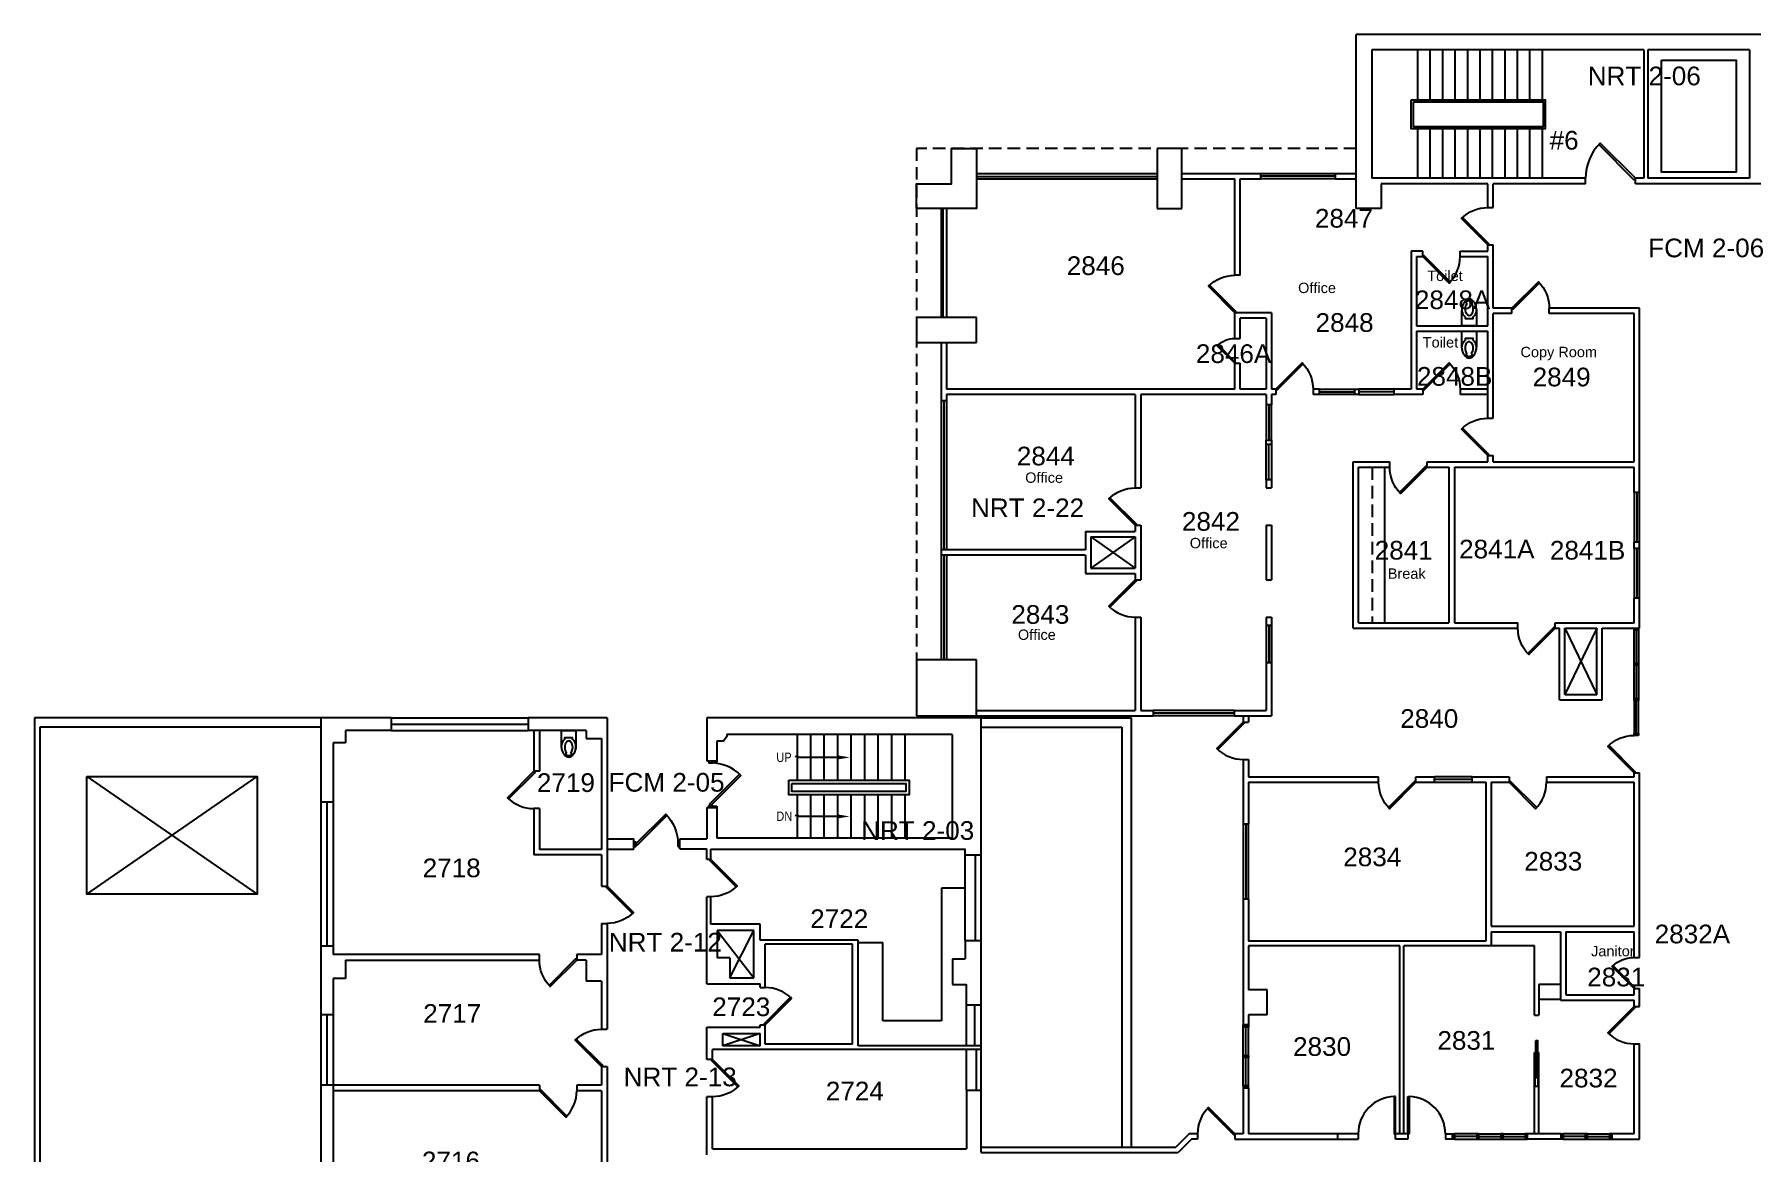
# Model space of a CAD drawing. Extents: x 1010 to 4741, y 167 to 3211.
# Drawn here: x 1415 to 3070, y 2133 to 3211 of the extents above; entities that cross this region are included whole.
import ezdxf
from ezdxf.enums import TextEntityAlignment as Align

# ---------------------------------------------------------------- set-up
doc = ezdxf.new("R2010")
doc.units = 0
doc.header["$LTSCALE"] = 96
doc.header["$MEASUREMENT"] = 0
doc.linetypes.add('DASHED4', pattern=[0.1875, 0.125, -0.0625])
doc.linetypes.add('HIDDEN2', pattern=[0.1875, 0.125, -0.0625])
doc.layers.get('0').update_dxf_attribs({"linetype": 'CONTINUOUS'})
for name, color, linetype in [('A-ANNO-RNUM', 4, 'CONTINUOUS'), ('A-ANNO-TEXT', 4, 'CONTINUOUS'), ('A-ANNO-TEXT-CTC', 181, 'CONTINUOUS'), ('A-DOOR', 2, 'CONTINUOUS'), ('A-DOOR-EXST', 30, 'CONTINUOUS'), ('A-FLOR-CASE', 3, 'CONTINUOUS'), ('A-FLOR-SHFT', 1, 'CONTINUOUS'), ('A-FLOR-STRS', 2, 'CONTINUOUS'), ('A-GLAZ', 2, 'CONTINUOUS'), ('A-ROOF-EXST', 8, 'CONTINUOUS'), ('A-WALL-ABOVE', 3, 'HIDDEN2'), ('A-WALL-FULL', 6, 'CONTINUOUS'), ('A-WALL-SILL', 1, 'CONTINUOUS'), ('P-FIXT', 2, 'CONTINUOUS')]:
    doc.layers.add(name, color=color, linetype=linetype)
doc.styles.add('ARIAL', font='arial.ttf')
doc.styles.get("Standard").update_dxf_attribs({"font": 'arial.ttf'})

# ---------------------------------------------------------------- blocks, each defined once
blk = doc.blocks.new('DOOR-E')
blk.add_lwpolyline([(-0.737, 0.678), (-0.029, -0.029), (0, 0), (-0.707, 0.707)], close=True)
blk.add_arc((0, 0), 1, 135, 180)

msp = doc.modelspace()

# ---------------------------------------------------------------- linework, layer by layer
at = {"layer": 'A-ANNO-TEXT'}
for p, q in [((2190, 2514), (2150, 2514)), ((2190, 2457.1), (2150, 2457.1))]:
    msp.add_line(p, q, dxfattribs=at)
at = {"layer": 'A-ANNO-TEXT', "const_width": 1.66}
for points in [[(2151.4, 2514, 1), (2148.6, 2514, 1)], [(2151.4, 2457.1, 1), (2148.6, 2457.1, 1)]]:
    msp.add_lwpolyline(points, format="xyb", dxfattribs=at)
at = {"layer": 'A-ANNO-TEXT'}
for points in [[(2190, 2512.2), (2190, 2515.8), (2200.8, 2514)], [(2190, 2455.3), (2190, 2458.9), (2200.8, 2457.1)]]:
    msp.add_solid(points, dxfattribs=at)
at = {"layer": 'A-DOOR'}
for p, q in [((2064.9, 2467.7), (2068.9, 2467.7)), ((2064.9, 2465.7), (2064.9, 2467.7)), ((2068.9, 2467.7), (2068.9, 2467)), ((2068.9, 2467), (2072.6, 2467)), ((2063, 2465.7), (2064.9, 2465.7))]:
    msp.add_line(p, q, dxfattribs=at)
at = {"layer": 'A-DOOR', "ltscale": 96}
msp.add_lwpolyline([(2862, 2241.2), (2863.5, 2241.2), (2863.5, 2205.2), (2862, 2205.2)], close=True, dxfattribs=at)
at = {"layer": 'A-DOOR'}
for points in [[(2726.8, 2187.2), (2725.5, 2187.2), (2725.5, 2151.2), (2726.8, 2151.2)], [(2738.8, 2187.2), (2740, 2187.2), (2740, 2151.2), (2738.8, 2151.2)]]:
    msp.add_lwpolyline(points, close=True, dxfattribs=at)
for centre, start, end in [((2726.8, 2151.2), 91.9898, 180), ((2738.8, 2151.2), 0, 88.0102)]:
    msp.add_arc(centre, 36, start, end, dxfattribs=at)
at = {"layer": 'A-DOOR-EXST'}
msp.add_lwpolyline([(2063, 2510.7), (2064.9, 2510.7), (2064.9, 2508.7), (2068.9, 2508.7), (2068.9, 2509.5), (2072.6, 2509.5)], dxfattribs=at)
for points in [[(1992.8, 2428.2), (1994.8, 2428.2), (1994.8, 2432.4), (1992.8, 2432.4)], [(2035.2, 2428.2), (2037.2, 2428.2), (2037.2, 2432.4), (2035.2, 2432.4)]]:
    msp.add_lwpolyline(points, close=True, dxfattribs=at)
at = {"layer": 'A-FLOR-CASE', "linetype": 'DASHED4'}
msp.add_line((2704.2, 2793.7), (2704.2, 2643.7), dxfattribs=at)
at = {"layer": 'A-FLOR-CASE'}
for p, q in [((2716.2, 2793.7), (2716.2, 2643.7)), ((2312.4, 2388), (2289.1, 2388)), ((2289.1, 2388), (2289.1, 2260.2)), ((2208.8, 2335.7), (2232.8, 2335.7)), ((2232.8, 2260.2), (2232.8, 2335.7)), ((2289.1, 2260.2), (2232.8, 2260.2))]:
    msp.add_line(p, q, dxfattribs=at)
at = {"layer": 'A-FLOR-CASE', "ltscale": 96}
msp.add_line((2885.8, 2280.5), (2864.8, 2280.5), dxfattribs=at)
at = {"layer": 'A-FLOR-SHFT'}
for p, q in [((2433.2, 2726.5), (2476, 2696.5)), ((2476, 2726.5), (2433.2, 2696.5))]:
    msp.add_line(p, q, dxfattribs=at)
msp.add_lwpolyline([(2983, 3186), (3055, 3186), (3055, 3078), (2983, 3078)], close=True, dxfattribs=at)
for points in [[(2920.7, 2638.5), (2890, 2574.7)], [(2890, 2638.5), (2920.7, 2574.7)], [(2073.1, 2347.2), (2108.4, 2301.6)], [(2085.1, 2301.6), (2108.4, 2347.2)], [(2114.4, 2248), (2078.4, 2236)], [(2078.4, 2248), (2114.4, 2236)]]:
    msp.add_lwpolyline(points, dxfattribs=at)
at = {"layer": 'A-FLOR-STRS'}
for p, q in [((2748, 3196), (2748, 3148)), ((2760, 3196), (2760, 3148)), ((2772, 3196), (2772, 3148)), ((2784, 3196), (2784, 3148)), ((2796, 3196), (2796, 3148)), ((2808, 3196), (2808, 3148)), ((2820, 3196), (2820, 3148)), ((2832, 3196), (2832, 3148)), ((2844, 3196), (2844, 3148)), ((2856, 3196), (2856, 3148)), ((2868, 3196), (2868, 3148)), ((2748, 3120.2), (2748, 3072.2)), ((2760, 3120.2), (2760, 3072.2)), ((2772, 3120.2), (2772, 3072.2)), ((2784, 3120.2), (2784, 3072.2)), ((2796, 3120.2), (2796, 3072.2)), ((2808, 3120.2), (2808, 3072.2)), ((2820, 3120.2), (2820, 3072.2)), ((2832, 3120.2), (2832, 3072.2)), ((2844, 3120.2), (2844, 3072.2)), ((2856, 3120.2), (2856, 3072.2)), ((2868, 3120.2), (2868, 3072.2)), ((2150, 2536), (2150, 2492)), ((2163, 2536), (2163, 2492)), ((2176, 2536), (2176, 2492)), ((2189, 2536), (2189, 2492)), ((2202, 2536), (2202, 2492)), ((2215, 2536), (2215, 2492)), ((2228, 2536), (2228, 2492)), ((2241, 2536), (2241, 2492)), ((2254, 2536), (2254, 2492)), ((2150, 2478), (2150, 2436.2)), ((2163, 2478), (2163, 2436.2)), ((2176, 2478), (2176, 2436.2)), ((2189, 2478), (2189, 2436.2)), ((2202, 2478), (2202, 2436.2)), ((2215, 2478), (2215, 2436.2)), ((2228, 2478), (2228, 2436.2)), ((2241, 2478), (2241, 2436.2)), ((2254, 2478), (2254, 2436.2))]:
    msp.add_line(p, q, dxfattribs=at)
for points in [[(2742, 3148), (2871, 3148), (2871, 3120), (2742, 3120)], [(2744, 3146), (2869, 3146), (2869, 3122), (2744, 3122)], [(2142, 2492), (2258, 2492), (2258, 2478), (2142, 2478)], [(2145, 2489), (2255, 2489), (2255, 2481), (2145, 2481)]]:
    msp.add_lwpolyline(points, close=True, dxfattribs=at)
at = {"layer": 'A-GLAZ'}
for p, q in [((2323, 3074), (2497, 3074)), ((2669.1, 3074.4), (2597.1, 3074.4)), ((2291, 2938), (2291, 3043)), ((2653.5, 2866.4), (2687.5, 2866.4)), ((2725.5, 2866.4), (2691.5, 2866.4)), ((2291.6, 2857.8), (2291.6, 2714.1)), ((2604.7, 2853.8), (2604.7, 2819.8)), ((2604.7, 2781.7), (2604.7, 2815.7)), ((2959.4, 2769.7), (2959.4, 2721.7)), ((2959.4, 2715.7), (2959.4, 2667.7)), ((2291.6, 2708.9), (2291.6, 2608)), ((2604.7, 2641.3), (2604.7, 2605.3)), ((2958.8, 2636.5), (2958.8, 2604.8)), ((2958.8, 2602.8), (2958.8, 2570.9)), ((2958.8, 2537.2), (2958.8, 2568.9)), ((2571.2, 2556.6), (2493.2, 2556.6)), ((1759, 2546), (1891, 2546)), ((2800.5, 2492.6), (2764.5, 2492.6)), ((1697, 2470.8), (1697, 2332)), ((2582.6, 2449.5), (2582.6, 2377.5)), ((2321.9, 2337.5), (2321.9, 2420.1)), ((2321.5, 2236.2), (2321.5, 2275.6)), ((1697, 2266), (1697, 2198)), ((2582.6, 2226.8), (2582.6, 2254.1)), ((2323.1, 2193.2), (2323.1, 2232.6)), ((2582.6, 2197.4), (2582.6, 2224.8)), ((2805.1, 2148.6), (2783.7, 2148.6)), ((2807.1, 2148.6), (2828.4, 2148.6)), ((2830.4, 2148.6), (2851.8, 2148.6)), ((2909.7, 2148.6), (2888.4, 2148.6)), ((2911.7, 2148.6), (2933.1, 2148.6))]:
    msp.add_line(p, q, dxfattribs=at)
for points in [[(2691.5, 2869), (2691.5, 2863.8), (2687.5, 2863.8), (2687.5, 2869)], [(2602.1, 2819.8), (2607.3, 2819.8), (2607.3, 2815.7), (2602.1, 2815.7)], [(2960.8, 2636.5), (2956.7, 2636.5), (2956.7, 2638.5), (2960.8, 2638.5)], [(2960.8, 2602.8), (2956.7, 2602.8), (2956.7, 2604.8), (2960.8, 2604.8)], [(2960.8, 2568.9), (2956.7, 2568.9), (2956.7, 2570.9), (2960.8, 2570.9)], [(2960.8, 2535.2), (2956.7, 2535.2), (2956.7, 2537.2), (2960.8, 2537.2)], [(2580, 2256.1), (2585.2, 2256.1), (2585.2, 2254.1), (2580, 2254.1)], [(2580, 2226.8), (2585.2, 2226.8), (2585.2, 2224.8), (2580, 2224.8)], [(2580, 2195.4), (2585.2, 2195.4), (2585.2, 2197.4), (2580, 2197.4)], [(2783.7, 2151.2), (2783.7, 2146), (2781.7, 2146), (2781.7, 2151.2)], [(2805.1, 2151.2), (2805.1, 2146), (2807.1, 2146), (2807.1, 2151.2)], [(2828.4, 2151.2), (2828.4, 2146), (2830.4, 2146), (2830.4, 2151.2)], [(2851.8, 2151.2), (2851.8, 2146), (2853.8, 2146), (2853.8, 2151.2)], [(2888.4, 2151.2), (2888.4, 2146), (2886.4, 2146), (2886.4, 2151.2)], [(2909.7, 2151.2), (2909.7, 2146), (2911.7, 2146), (2911.7, 2151.2)], [(2933.1, 2151.2), (2933.1, 2146), (2935.1, 2146), (2935.1, 2151.2)]]:
    msp.add_lwpolyline(points, close=True, dxfattribs=at)
at = {"layer": 'A-ROOF-EXST'}
for p, q in [((1691, 2552), (1415, 2552)), ((1415, 2552), (1415, 1446)), ((2327.5, 2552), (2472, 2552)), ((2472, 2552), (2472, 2138.2)), ((1691, 2543), (1420.2, 2543)), ((1420.2, 2543), (1420.2, 1446)), ((2327.5, 2543), (2463, 2543)), ((2463, 2543), (2463, 2138.2)), ((1465.7, 2382.1), (1629.7, 2495.6)), ((1465.7, 2495.6), (1629.7, 2382.1))]:
    msp.add_line(p, q, dxfattribs=at)
msp.add_lwpolyline([(1465.7, 2495.6), (1629.7, 2495.6), (1629.7, 2382.1), (1465.7, 2382.1)], close=True, dxfattribs=at)
at = {"layer": 'A-WALL-ABOVE'}
for p, q in [((2689, 3101), (2265, 3101)), ((2265, 3101), (2265, 2608))]:
    msp.add_line(p, q, dxfattribs=at)
at = {"layer": 'A-WALL-FULL'}
for p, q in [((3187, 3211), (2689, 3211)), ((2689, 3043), (2689, 3211)), ((2704, 3196), (2704, 3072.2)), ((2966, 3196), (2704, 3196)), ((2966, 3196), (2966, 3072.2)), ((3068, 3196), (2970, 3196)), ((2970, 3196), (2970, 3072.2)), ((3068, 3196), (3068, 3072.2)), ((2497, 3101), (2497, 3043)), ((2521, 3101), (2497, 3101)), ((2521, 3043), (2521, 3101)), ((2521, 3077), (2597.1, 3077)), ((2521, 3071.8), (2572, 3071.8)), ((2572, 2978.8), (2572, 3071.8)), ((2577.2, 3071.8), (2597.1, 3071.8)), ((2577.2, 2978.8), (2577.2, 3071.8)), ((2597.1, 3071.8), (2597.1, 3077)), ((2669.1, 3077), (2689, 3077)), ((2669.1, 3071.8), (2669.1, 3077)), ((2669.1, 3071.8), (2689, 3071.8)), ((2910, 3072.2), (2704, 3072.2)), ((2815.7, 3067), (2713, 3067)), ((2713, 3067), (2713, 3043)), ((2815.7, 3044), (2815.7, 3067)), ((2910, 3067), (2821, 3067)), ((2821, 3044), (2821, 3067)), ((2910, 3067), (2910, 3072.2)), ((2966, 3072.2), (2958, 3072.2)), ((2958, 3067), (2958, 3072.2)), ((3084, 3067), (2958, 3067)), ((3068, 3072.2), (2970, 3072.2)), ((2497, 3043), (2521, 3043)), ((2713, 3043), (2689, 3043)), ((2815.7, 3044), (2821, 3044)), ((2741.8, 3002), (2741.8, 2869)), ((2753, 3002), (2741.8, 3002)), ((2747, 2996.7), (2747, 2930)), ((2747, 2996.7), (2753, 2996.7)), ((2753, 2996.7), (2753, 3002)), ((2789, 3002), (2815.7, 3002)), ((2789, 2996.7), (2789, 3002)), ((2789, 2996.7), (2815.7, 2996.7)), ((2815.7, 3002), (2815.7, 3008)), ((2815.7, 3008), (2821, 3008)), ((2815.7, 2930), (2815.7, 2996.7)), ((2821, 2947), (2821, 3008)), ((2577.2, 2978.8), (2572, 2978.8)), ((2839, 2947), (2821, 2947)), ((2839, 2941.8), (2839, 2947)), ((2962, 2947), (2875, 2947)), ((2875, 2941.8), (2875, 2947)), ((2962, 2769.7), (2962, 2947)), ((2323, 2938), (2265, 2938)), ((2265, 2938), (2265, 2914)), ((2323, 2914), (2323, 2938)), ((2607.3, 2942.7), (2572, 2942.7)), ((2572, 2917.9), (2572, 2942.7)), ((2602.1, 2937.5), (2577.2, 2937.5)), ((2577.2, 2917.9), (2577.2, 2937.5)), ((2602.1, 2937.5), (2602.1, 2869)), ((2607.3, 2942.7), (2607.3, 2869)), ((2747, 2930), (2815.7, 2930)), ((2839, 2941.8), (2821, 2941.8)), ((2821, 2841), (2821, 2941.8)), ((2956.7, 2941.8), (2875, 2941.8)), ((2956.7, 2799), (2956.7, 2941.8)), ((2265, 2914), (2323, 2914)), ((2289, 2914), (2289, 2857.8)), ((2294.2, 2914), (2294.2, 2869)), ((2572, 2917.9), (2577.2, 2917.9)), ((2747, 2924.8), (2747, 2869)), ((2747, 2924.8), (2815.7, 2924.8)), ((2815.7, 2841), (2815.7, 2924.8)), ((2572, 2869), (2572, 2893.9)), ((2572, 2893.9), (2577.2, 2893.9)), ((2577.2, 2869), (2577.2, 2893.9)), ((2572, 2869), (2294.2, 2869)), ((2476, 2863.8), (2294.2, 2863.8)), ((2294.2, 2863.8), (2294.2, 2857.8)), ((2476, 2863.8), (2476, 2773.8)), ((2481.2, 2863.8), (2481.2, 2773.8)), ((2602.1, 2863.8), (2481.2, 2863.8)), ((2602.1, 2869), (2577.2, 2869)), ((2602.1, 2863.8), (2602.1, 2853.8)), ((2611.3, 2869), (2607.3, 2869)), ((2607.3, 2863.8), (2607.3, 2853.8)), ((2611.3, 2863.8), (2607.3, 2863.8)), ((2611.3, 2869), (2611.3, 2863.8)), ((2653.5, 2869), (2647.3, 2869)), ((2647.3, 2869), (2647.3, 2863.8)), ((2653.5, 2863.8), (2647.3, 2863.8)), ((2653.5, 2863.8), (2653.5, 2869)), ((2741.8, 2869), (2725.5, 2869)), ((2725.5, 2863.8), (2725.5, 2869)), ((2753, 2863.8), (2725.5, 2863.8)), ((2753, 2869), (2747, 2869)), ((2753, 2869), (2753, 2863.8)), ((2815.7, 2869), (2789, 2869)), ((2789, 2869), (2789, 2863.8)), ((2815.7, 2863.8), (2789, 2863.8)), ((2294.2, 2857.8), (2289, 2857.8)), ((2607.3, 2853.8), (2602.1, 2853.8)), ((2686, 2638.5), (2686, 2799)), ((2686, 2799), (2721.2, 2799)), ((2721.2, 2793.7), (2721.2, 2799)), ((2757.2, 2793.7), (2757.2, 2799)), ((2757.2, 2799), (2815.7, 2799)), ((2815.7, 2799), (2815.7, 2805)), ((2821, 2799), (2821, 2805)), ((2821, 2799), (2956.7, 2799)), ((2602.1, 2781.7), (2602.1, 2773.8)), ((2607.3, 2781.7), (2602.1, 2781.7)), ((2607.3, 2781.7), (2607.3, 2773.8)), ((2691.2, 2643.7), (2691.2, 2793.7)), ((2691.2, 2793.7), (2721.2, 2793.7)), ((2757.2, 2793.7), (2778.2, 2793.7)), ((2778.2, 2793.7), (2778.2, 2643.7)), ((2783.5, 2793.7), (2783.5, 2643.7)), ((2783.5, 2793.7), (2956.7, 2793.7)), ((2956.7, 2769.7), (2956.7, 2793.7)), ((2956.7, 2793.7), (2956.7, 2793.7)), ((2476, 2773.8), (2481.2, 2773.8)), ((2602.1, 2773.8), (2607.3, 2773.8)), ((2956.7, 2769.7), (2962, 2769.7)), ((2428, 2731.8), (2428, 2714.1)), ((2428, 2731.8), (2476, 2731.8)), ((2476, 2737.8), (2476, 2731.8)), ((2476, 2737.8), (2481.2, 2737.8)), ((2481.2, 2737.8), (2481.2, 2685.2)), ((2602.1, 2737.8), (2602.1, 2685.2)), ((2602.1, 2737.8), (2607.3, 2737.8)), ((2607.3, 2737.8), (2607.3, 2685.2)), ((2433.2, 2726.5), (2433.2, 2696.5)), ((2433.2, 2726.5), (2476, 2726.5)), ((2476, 2726.5), (2476, 2696.5)), ((2956.7, 2715.7), (2956.7, 2721.7)), ((2956.7, 2721.7), (2962, 2721.7)), ((2956.7, 2715.7), (2962, 2715.7)), ((2962, 2715.7), (2962, 2721.7)), ((2428, 2714.1), (2289, 2714.1)), ((2289, 2714.1), (2289, 2708.9)), ((2428, 2708.9), (2289, 2708.9)), ((2428, 2708.9), (2428, 2691.2)), ((2428, 2691.2), (2476, 2691.2)), ((2433.2, 2696.5), (2476, 2696.5)), ((2476, 2691.2), (2476, 2685.2)), ((2476, 2685.2), (2481.2, 2685.2)), ((2602.1, 2685.2), (2607.3, 2685.2)), ((2956.7, 2643.7), (2956.7, 2667.7)), ((2956.7, 2667.7), (2962, 2667.7)), ((2962, 2638.5), (2962, 2667.7)), ((2476, 2649.2), (2481.2, 2649.2)), ((2476, 2649.2), (2476, 2559.2)), ((2481.2, 2649.2), (2481.2, 2559.2)), ((2602.1, 2649.2), (2607.3, 2649.2)), ((2602.1, 2649.2), (2602.1, 2559.2)), ((2607.3, 2649.2), (2607.3, 2554)), ((2607.3, 2641.3), (2602.1, 2641.3)), ((2686, 2638.5), (2844.8, 2638.5)), ((2691.2, 2643.7), (2778.2, 2643.7)), ((2783.5, 2643.7), (2844.8, 2643.7)), ((2844.8, 2638.5), (2844.8, 2643.7)), ((2880.7, 2638.5), (2880.7, 2643.7)), ((2880.7, 2643.7), (2956.7, 2643.7)), ((2880.7, 2638.5), (2884.8, 2638.5)), ((2884.8, 2569.5), (2884.8, 2638.5)), ((2890, 2574.7), (2890, 2638.5)), ((2890, 2638.5), (2920.7, 2638.5)), ((2920.7, 2574.7), (2920.7, 2638.5)), ((2926, 2569.5), (2926, 2638.5)), ((2926, 2638.5), (2962, 2638.5)), ((2265, 2608), (2265, 2554)), ((2323, 2608), (2265, 2608)), ((2323, 2554), (2323, 2608)), ((2607.3, 2605.3), (2602.1, 2605.3)), ((2884.8, 2569.5), (2926, 2569.5)), ((2890, 2574.7), (2920.7, 2574.7)), ((1759, 2552), (1691, 2552)), ((1691, 2552), (1691, 2470.8)), ((1759, 2552), (1759, 2540)), ((1891, 2552), (1891, 2540)), ((1967, 2552), (1891, 2552)), ((1967, 2552), (1967, 2390)), ((2327.5, 2552), (2063, 2552)), ((2063, 2552), (2063, 2510.7)), ((2265, 2554), (2493.2, 2554)), ((2323, 2559.2), (2476, 2559.2)), ((2327.5, 2420.1), (2327.5, 2552)), ((2481.2, 2559.2), (2493.2, 2559.2)), ((2493.2, 2559.2), (2493.2, 2554)), ((2571.2, 2559.2), (2571.2, 2554)), ((2571.2, 2559.2), (2602.1, 2559.2)), ((2571.2, 2554), (2607.3, 2554)), ((2580, 2554), (2580, 2548)), ((2585.2, 2554), (2585.2, 2548)), ((1759, 2540), (1715, 2540)), ((1715, 2540), (1715, 2528)), ((1946.8, 2540), (1891, 2540)), ((1896.5, 2540), (1896.5, 2500.6)), ((1901.7, 2540), (1901.7, 2500.6)), ((1946.8, 2540), (1946.8, 2532.2)), ((1946.8, 2532.2), (1961.7, 2532.2)), ((1961.7, 2532.2), (1961.7, 2425.2)), ((2082.5, 2534.1), (2079.1, 2529.7)), ((2299.6, 2536), (2082.5, 2536)), ((2082.5, 2536), (2082.5, 2534.1)), ((2299.6, 2536), (2299.6, 2436.2)), ((2580, 2548), (2585.2, 2548)), ((1703, 2528), (1703, 2470.8)), ((1715, 2528), (1703, 2528)), ((2079.1, 2529.7), (2072.6, 2529.7)), ((2072.6, 2529.7), (2072.6, 2509.5)), ((1901.7, 2500.6), (1896.5, 2500.6)), ((2063, 2510.7), (2072.6, 2510.7)), ((2580, 2512), (2580, 2449.5)), ((2580, 2512), (2585.2, 2512)), ((2585.2, 2512), (2585.2, 2495.2)), ((2956.7, 2495.2), (2956.7, 2499.2)), ((2956.7, 2499.2), (2962, 2499.2)), ((2962, 2321.2), (2962, 2499.2)), ((2585.2, 2495.2), (2710.5, 2495.2)), ((2585.2, 2490), (2585.2, 2449.5)), ((2585.2, 2490), (2710.5, 2490)), ((2710.5, 2490), (2710.5, 2495.2)), ((2746.5, 2495.2), (2764.5, 2495.2)), ((2746.5, 2490), (2746.5, 2495.2)), ((2746.5, 2490), (2764.5, 2490)), ((2764.5, 2490), (2764.5, 2495.2)), ((2800.5, 2495.2), (2836.3, 2495.2)), ((2800.5, 2490), (2800.5, 2495.2)), ((2800.5, 2490), (2813.8, 2490)), ((2813.8, 2490), (2813.8, 2337)), ((2819, 2490), (2819, 2351.2)), ((2819, 2490), (2836.3, 2490)), ((2836.3, 2495.2), (2836.3, 2490)), ((2872.3, 2495.2), (2956.7, 2495.2)), ((2872.3, 2495.2), (2872.3, 2490)), ((2872.3, 2490), (2956.7, 2490)), ((2956.7, 2351.2), (2956.7, 2490)), ((1703, 2470.8), (1691, 2470.8)), ((2072.6, 2467), (2072.6, 2436.2)), ((1901.7, 2464.6), (1896.5, 2464.6)), ((1896.5, 2464.6), (1896.5, 2420)), ((1901.7, 2464.6), (1901.7, 2425.2)), ((2063, 2465.7), (2063, 2435.5)), ((2063, 2465.7), (2072.6, 2465.7)), ((2585.2, 2449.5), (2580, 2449.5)), ((1966.9, 2435.5), (1992.8, 2435.5)), ((1992.8, 2425.7), (1992.8, 2435.5)), ((2037.2, 2435.5), (2063, 2435.5)), ((2037.2, 2426), (2037.2, 2435.5)), ((2299.6, 2436.2), (2072.6, 2436.2)), ((1961.7, 2420), (1896.5, 2420)), ((1961.7, 2425.2), (1901.7, 2425.2)), ((1961.7, 2420), (1961.7, 2390)), ((1966.9, 2425.7), (1992.8, 2425.7)), ((2037.2, 2426), (2063, 2426)), ((2063, 2415.7), (2063, 2426)), ((2066.9, 2415.7), (2066.9, 2425.7)), ((2066.9, 2425.7), (2312.4, 2425.7)), ((2312.1, 2420.1), (2312.1, 2425.7)), ((2312.1, 2420.1), (2327.5, 2420.1)), ((2066.9, 2415.7), (2063, 2415.7)), ((1961.7, 2390), (1967, 2390)), ((2066.9, 2379.7), (2063, 2379.7)), ((2063, 2295.6), (2063, 2379.7)), ((2066.9, 2353.2), (2066.9, 2379.7)), ((2580, 2377.5), (2580, 2256.1)), ((2585.2, 2377.5), (2580, 2377.5)), ((2585.2, 2377.5), (2585.2, 2337)), ((1961.7, 2354), (1961.7, 2324)), ((1961.7, 2354), (1967, 2354)), ((1967, 2354), (1967, 2252)), ((2114.4, 2353.2), (2066.9, 2353.2)), ((2114.4, 2337.7), (2114.4, 2353.2)), ((2819, 2351.2), (2956.7, 2351.2)), ((2108.4, 2347.2), (2073.1, 2347.2)), ((2073.1, 2347.2), (2073.1, 2320.8)), ((2108.4, 2301.6), (2108.4, 2347.2)), ((2208.8, 2337.7), (2114.4, 2337.7)), ((2203.5, 2334.1), (2119.4, 2334.1)), ((2119.4, 2292.2), (2119.4, 2334.1)), ((2203.5, 2237.7), (2203.5, 2334.1)), ((2208.8, 2236.1), (2208.8, 2337.7)), ((2312.1, 2337.5), (2327.5, 2337.5)), ((2312.1, 2337.5), (2312.1, 2320)), ((2327.5, 2275.6), (2327.5, 2337.5)), ((2813.8, 2337), (2585.2, 2337)), ((2819, 2346), (2885.8, 2346)), ((2819, 2346), (2819, 2332.5)), ((2885.8, 2346), (2885.8, 2280)), ((2891, 2346), (2891, 2285.2)), ((2891, 2346), (2956.7, 2346)), ((2956.7, 2321.2), (2956.7, 2346)), ((1703, 2332), (1691, 2332)), ((1691, 2332), (1691, 2266)), ((1703, 2332), (1703, 2324)), ((1901.7, 2324), (1703, 2324)), ((1715, 2318.7), (1715, 2300.8)), ((1715, 2318.7), (1901.7, 2318.7)), ((1901.7, 2318.7), (1901.7, 2324)), ((1961.7, 2324), (1937.7, 2324)), ((1937.7, 2324), (1937.7, 2318.7)), ((1946.8, 2318.7), (1937.7, 2318.7)), ((1946.8, 2318.7), (1946.8, 2298.2)), ((2085.1, 2320.8), (2073.1, 2320.8)), ((2085.1, 2320.8), (2085.1, 2301.6)), ((2299.9, 2320), (2312.1, 2320)), ((2299.9, 2320), (2299.9, 2295)), ((2585.2, 2332.5), (2585.2, 2289.8)), ((2730.8, 2332.5), (2585.2, 2332.5)), ((2730.8, 2151.2), (2730.8, 2332.5)), ((2860.7, 2332.5), (2734.8, 2332.5)), ((2734.8, 2151.2), (2734.8, 2332.5)), ((2860.7, 2265.4), (2860.7, 2332.5)), ((2956.7, 2321.2), (2962, 2321.2)), ((1703, 2300.8), (1703, 2266)), ((1715, 2300.8), (1703, 2300.8)), ((2085.1, 2301.6), (2108.4, 2301.6)), ((1961.7, 2298.2), (1946.8, 2298.2)), ((1961.7, 2298.2), (1961.7, 2252)), ((2063, 2295.6), (2114.4, 2295.6)), ((2114.4, 2292.2), (2114.4, 2295.6)), ((2114.4, 2292.2), (2119.4, 2292.2)), ((2603.2, 2289.8), (2585.2, 2289.8)), ((2603.2, 2265.8), (2603.2, 2289.8)), ((2891, 2285.2), (2956.7, 2285.2)), ((2956.7, 2285.2), (2956.7, 2291.2)), ((2956.7, 2291.2), (2962, 2291.2)), ((2962, 2274), (2962, 2291.2)), ((2313.1, 2275.6), (2327.5, 2275.6)), ((2885.8, 2280), (2956.7, 2280)), ((2956.7, 2274), (2956.7, 2280)), ((2956.7, 2274), (2962, 2274)), ((1703, 2266), (1691, 2266)), ((1961.7, 2252), (1967, 2252)), ((2063, 2253.9), (2114.4, 2253.9)), ((2063, 2222.9), (2063, 2253.9)), ((2114.4, 2253.9), (2114.4, 2256.2)), ((2114.4, 2256.2), (2119.4, 2256.2)), ((2119.3, 2237.7), (2119.3, 2256.2)), ((2585.2, 2256.1), (2580, 2256.1)), ((2603.2, 2265.8), (2585.2, 2265.8)), ((2585.2, 2265.8), (2585.2, 2256.1)), ((2078.4, 2236), (2078.4, 2248)), ((2078.4, 2248), (2114.4, 2248)), ((2114.4, 2236), (2078.4, 2236)), ((2114.4, 2236), (2114.4, 2248)), ((2203.5, 2237.7), (2119.3, 2237.7)), ((2327.5, 2236.1), (2208.8, 2236.1)), ((2956.7, 2151.2), (2956.7, 2238)), ((2956.7, 2238), (2962, 2238)), ((2962, 2146), (2962, 2238)), ((2068.5, 2222.9), (2063, 2222.9)), ((2327.5, 2232.6), (2068.5, 2232.6)), ((2068.5, 2222.9), (2068.5, 2232.6)), ((1961.7, 2216), (1961.7, 2198)), ((1961.7, 2216), (1967, 2216)), ((1967, 2216), (1967, 2120.8)), ((1901.7, 2198), (1691, 2198)), ((1691, 2198), (1691, 2124)), ((1703, 2198), (1703, 2124)), ((1901.7, 2192.7), (1703, 2192.7)), ((1901.7, 2198), (1901.7, 2192.7)), ((1961.7, 2198), (1937.7, 2198)), ((1937.7, 2198), (1937.7, 2192.7)), ((1961.7, 2192.7), (1937.7, 2192.7)), ((1961.7, 2192.7), (1961.7, 2120.8)), ((2063, 2131), (2063, 2186.9)), ((2068.5, 2186.9), (2063, 2186.9)), ((2068.5, 2136.7), (2068.5, 2186.9)), ((2313.4, 2193.2), (2327.5, 2193.2)), ((2313.4, 2193.2), (2313.4, 2136.7)), ((2327.5, 2133), (2327.5, 2193.2)), ((2580, 2195.4), (2580, 2151.2)), ((2585.2, 2195.4), (2580, 2195.4)), ((2585.2, 2195.4), (2585.2, 2151.2)), ((2068.5, 2136.7), (2313.4, 2136.7)), ((2327.5, 2138.2), (2515, 2138.2)), ((2528, 2151.2), (2515, 2138.2)), ((2530.2, 2146), (2517.2, 2133)), ((2536, 2151.2), (2528, 2151.2)), ((2536, 2146), (2530.2, 2146)), ((2536, 2151.2), (2536, 2146)), ((2580, 2151.2), (2572, 2151.2)), ((2572, 2151.2), (2572, 2146)), ((2738.8, 2151.2), (2726.8, 2151.2)), ((2726.8, 2146), (2726.8, 2151.2)), ((2738.8, 2146), (2726.8, 2146)), ((2738.8, 2151.2), (2738.8, 2146)), ((2886.4, 2151.2), (2853.8, 2151.2)), ((2853.8, 2151.2), (2853.8, 2146)), ((2886.4, 2146), (2853.8, 2146)), ((2935.1, 2151.2), (2935.1, 2146)), ((2327.5, 2133), (2517.2, 2133))]:
    msp.add_line(p, q, dxfattribs=at)
at = {"layer": 'A-WALL-FULL', "ltscale": 96}
for p, q in [((2885.8, 2295), (2864.8, 2295)), ((2864.8, 2295), (2864.8, 2265.4)), ((2860.7, 2265.4), (2864.8, 2265.4)), ((2860.7, 2151.2), (2860.7, 2229.4)), ((2860.7, 2229.4), (2861.5, 2229.4)), ((2864, 2229.4), (2864.8, 2229.4)), ((2864.8, 2151.2), (2864.8, 2229.4)), ((2572, 2146), (2690.8, 2146)), ((2690.8, 2151.2), (2585.2, 2151.2)), ((2671.1, 2146), (2671.1, 2151.2)), ((2690.8, 2151.2), (2690.8, 2146)), ((2774.8, 2151.2), (2774.8, 2146)), ((2774.8, 2151.2), (2781.7, 2151.2)), ((2781.7, 2146), (2774.8, 2146)), ((2781.7, 2151.2), (2781.7, 2146)), ((2886.4, 2151.2), (2886.4, 2146)), ((2956.7, 2151.2), (2935.1, 2151.2)), ((2935.1, 2151.2), (2935.1, 2146)), ((2935.1, 2146), (2962, 2146))]:
    msp.add_line(p, q, dxfattribs=at)
at = {"layer": 'A-WALL-FULL'}
for points in [[(2323, 3101), (2323, 3043), (2265, 3043), (2265, 3067), (2299, 3067), (2299, 3101), (2323, 3101)], [(2815.7, 2841), (2821, 2841)], [(2815.7, 2805), (2821, 2805)], [(2299.9, 2295), (2313.1, 2295), (2313.1, 2275.6)]]:
    msp.add_lwpolyline(points, dxfattribs=at)
at = {"layer": 'A-WALL-FULL', "ltscale": 96}
msp.add_lwpolyline([(2864, 2229.4), (2864, 2196.9), (2861.5, 2196.9), (2861.5, 2229.4)], dxfattribs=at)
at = {"layer": 'A-WALL-SILL'}
for p, q in [((2323, 3077), (2497, 3077)), ((2323, 3071.8), (2497, 3071.8)), ((2597.1, 3077), (2669.1, 3077)), ((2669.1, 3071.8), (2597.1, 3071.8)), ((2289, 3043), (2289, 2938)), ((2294.2, 3043), (2294.2, 2938)), ((2653.5, 2869), (2687.5, 2869)), ((2687.5, 2863.8), (2653.5, 2863.8)), ((2725.5, 2869), (2691.5, 2869)), ((2691.5, 2863.8), (2725.5, 2863.8)), ((2289, 2857.8), (2289, 2714.1)), ((2294.2, 2857.8), (2294.2, 2714.1)), ((2602.1, 2853.8), (2602.1, 2819.8)), ((2607.3, 2819.8), (2607.3, 2853.8)), ((2602.1, 2781.7), (2602.1, 2815.7)), ((2607.3, 2815.7), (2607.3, 2781.7)), ((2956.7, 2769.7), (2956.7, 2721.7)), ((2962, 2721.7), (2962, 2769.7)), ((2956.7, 2715.7), (2956.7, 2667.7)), ((2962, 2667.7), (2962, 2715.7)), ((2289, 2708.9), (2289, 2608)), ((2294.2, 2708.9), (2294.2, 2608)), ((2602.1, 2641.3), (2602.1, 2605.3)), ((2607.3, 2605.3), (2607.3, 2641.3)), ((2956.7, 2604.8), (2956.7, 2636.5)), ((2960.8, 2636.5), (2960.8, 2604.8)), ((2956.7, 2570.9), (2956.7, 2602.8)), ((2960.8, 2602.8), (2960.8, 2570.9)), ((2956.7, 2568.9), (2956.7, 2537.2)), ((2960.8, 2537.2), (2960.8, 2568.9)), ((1759, 2552), (1891, 2552)), ((2571.2, 2559.2), (2493.2, 2559.2)), ((2571.2, 2554), (2493.2, 2554)), ((1759, 2540), (1891, 2540)), ((2800.5, 2495.2), (2764.5, 2495.2)), ((2764.5, 2490), (2800.5, 2490)), ((1691, 2470.8), (1691, 2332)), ((1703, 2470.8), (1703, 2332)), ((2580, 2449.5), (2580, 2377.5)), ((2585.2, 2377.5), (2585.2, 2449.5)), ((2312.1, 2337.5), (2312.1, 2425.7)), ((2327.5, 2337.5), (2327.5, 2420.1)), ((2313.4, 2236.1), (2313.4, 2275.6)), ((2327.5, 2193.2), (2327.5, 2275.6)), ((1691, 2266), (1691, 2198)), ((1703, 2266), (1703, 2198)), ((2580, 2226.8), (2580, 2254.1)), ((2585.2, 2226.8), (2585.2, 2254.1)), ((2313.4, 2193.2), (2313.4, 2232.6)), ((2580, 2197.4), (2580, 2224.8)), ((2585.2, 2197.4), (2585.2, 2224.8)), ((2805.1, 2151.2), (2783.7, 2151.2)), ((2783.7, 2146), (2805.1, 2146)), ((2807.1, 2151.2), (2828.4, 2151.2)), ((2807.1, 2146), (2828.4, 2146)), ((2830.4, 2151.2), (2851.8, 2151.2)), ((2830.4, 2146), (2851.8, 2146)), ((2909.7, 2151.2), (2888.4, 2151.2)), ((2888.4, 2146), (2909.7, 2146)), ((2911.7, 2151.2), (2933.1, 2151.2)), ((2911.7, 2146), (2933.1, 2146))]:
    msp.add_line(p, q, dxfattribs=at)
at = {"layer": 'P-FIXT'}
for p, q in [((2800.3, 2951.1), (2800.3, 2951.1)), ((2801.4, 2953.8), (2801.4, 2953.8)), ((2794.1, 2900.9), (2794.1, 2900.9)), ((2795.2, 2903.7), (2795.2, 2903.7)), ((1926.4, 2516.2), (1926.4, 2516.2)), ((1927.5, 2518.9), (1927.5, 2518.9))]:
    msp.add_line(p, q, dxfattribs=at)
for points in [[(2797.8, 2955.8, 0.143932), (2795.3, 2955, 0.107177), (2792.8, 2952.6, 0.077997), (2791.3, 2949.2, 0.065232), (2790.8, 2944.9)], [(2804.7, 2946.4, -0.022673), (2804.8, 2944.9), (2804.8, 2930), (2790.8, 2930), (2790.8, 2944.9)], [(2804.7, 2946.2, -0.074934), (2804.1, 2942.6, -0.085426), (2802.7, 2939.7, -0.066386), (2801.3, 2938.3), (2801.3, 2936.7), (2794.3, 2936.7), (2794.3, 2938.3, -0.066386), (2792.9, 2939.7, -0.085426), (2791.5, 2942.6, -0.111314), (2791, 2948)], [(2793.8, 2953.7, -0.562484), (2794.6, 2953.5), (2795.3, 2951.3, -0.238976), (2795.3, 2950.9, 0.08035), (2794.3, 2949, 0.074934), (2793.9, 2946.2, 0.074934), (2794.3, 2943.4, 0.085426), (2795.3, 2941.5, 0.066386), (2796.2, 2940.6, 0.330534), (2799.4, 2940.6, 0.066386), (2800.3, 2941.5, 0.085426), (2801.3, 2943.4, 0.074934), (2801.7, 2946.2, 0.074934), (2801.3, 2949, 0.08035), (2800.3, 2950.9, -0.238976), (2800.3, 2951.3), (2801, 2953.5, -0.549653), (2801.8, 2953.7)], [(2797.8, 2954.2, 0.143932), (2796.1, 2953.8, 0.059203), (2794.8, 2952.8)], [(2801.8, 2953.7, 0.06085), (2800.2, 2955, 0.143932), (2797.8, 2955.8)], [(2800.7, 2952.7, 0.063273), (2799.4, 2953.8, 0.143932), (2797.8, 2954.2)], [(2790.8, 2908.4, -0.022673), (2790.8, 2909.9), (2790.8, 2924.8), (2804.8, 2924.8), (2804.8, 2909.9)], [(2790.8, 2908.5, -0.074934), (2791.4, 2912.2, -0.085426), (2792.8, 2915.1, -0.066386), (2794.2, 2916.5), (2794.2, 2918), (2801.2, 2918), (2801.2, 2916.5, -0.066386), (2802.6, 2915.1, -0.085426), (2804, 2912.2, -0.111314), (2804.5, 2906.8)], [(2801.7, 2901, -0.562484), (2800.9, 2901.2), (2800.2, 2903.4, -0.238976), (2800.2, 2903.9, 0.08035), (2801.2, 2905.8, 0.074934), (2801.6, 2908.5, 0.074934), (2801.2, 2911.3, 0.085426), (2800.2, 2913.3, 0.066386), (2799.3, 2914.1, 0.330534), (2796.1, 2914.1, 0.066386), (2795.2, 2913.3, 0.085426), (2794.2, 2911.3, 0.074934), (2793.8, 2908.5, 0.074934), (2794.2, 2905.8, 0.08035), (2795.2, 2903.9, -0.238976), (2795.2, 2903.4), (2794.5, 2901.2, -0.549653), (2793.7, 2901)], [(2793.7, 2901, 0.06085), (2795.3, 2899.7, 0.143932), (2797.8, 2899)], [(2794.8, 2902.1, 0.063273), (2796.1, 2901, 0.143932), (2797.8, 2900.5)], [(2797.8, 2899, 0.143932), (2800.2, 2899.7, 0.107177), (2802.7, 2902.2, 0.077997), (2804.2, 2905.5, 0.065232), (2804.8, 2909.9)], [(2797.8, 2900.5, 0.143932), (2799.4, 2901, 0.059203), (2800.7, 2902)], [(1923.1, 2523.6, -0.022673), (1923, 2525.1), (1923, 2540), (1937, 2540), (1937, 2525.1)], [(1923.1, 2523.8, -0.074934), (1923.6, 2527.4, -0.085426), (1925.1, 2530.3, -0.066386), (1926.4, 2531.7), (1926.4, 2533.3), (1933.4, 2533.3), (1933.4, 2531.7, -0.066386), (1934.8, 2530.3, -0.085426), (1936.3, 2527.4, -0.111314), (1936.7, 2522)], [(1934, 2516.3, -0.562484), (1933.2, 2516.5), (1932.4, 2518.7, -0.238976), (1932.5, 2519.1, 0.08035), (1933.4, 2521, 0.074934), (1933.8, 2523.8, 0.074934), (1933.4, 2526.6, 0.085426), (1932.4, 2528.5, 0.066386), (1931.6, 2529.4, 0.330534), (1928.3, 2529.4, 0.066386), (1927.5, 2528.5, 0.085426), (1926.5, 2526.6, 0.074934), (1926.1, 2523.8, 0.074934), (1926.5, 2521, 0.08035), (1927.4, 2519.1, -0.238976), (1927.5, 2518.7), (1926.7, 2516.5, -0.549653), (1925.9, 2516.3)], [(1926, 2516.3, 0.06085), (1927.5, 2515, 0.143932), (1930, 2514.2)], [(1927, 2517.3, 0.063273), (1928.3, 2516.2, 0.143932), (1930, 2515.8)], [(1930, 2514.2, 0.143932), (1932.5, 2515, 0.107177), (1934.9, 2517.4, 0.077997), (1936.4, 2520.8, 0.065232), (1937, 2525.1)], [(1930, 2515.8, 0.143932), (1931.7, 2516.2, 0.059203), (1932.9, 2517.2)]]:
    msp.add_lwpolyline(points, format="xyb", dxfattribs=at)
for centre, radius, start, end in [((2796.7, 2948.3), 7.43, 36.6725, 46.5742), ((2795, 2947), 9.56, 17.1416, 36.6725), ((2792.3, 2946.2), 12.4, 0, 17.1416), ((2803.2, 2908.5), 12.4, 180, 197.1416), ((2800.5, 2907.7), 9.56, 197.1416, 216.6725), ((2798.8, 2906.4), 7.43, 216.6725, 226.5742), ((1935.4, 2523.8), 12.4, 180, 197.1416), ((1932.7, 2523), 9.56, 197.1416, 216.6725), ((1931, 2521.7), 7.43, 216.6725, 226.5742)]:
    msp.add_arc(centre, radius, start, end, dxfattribs=at)

# ---------------------------------------------------------------- block references
at = {"layer": 'A-DOOR'}
for p, xscale, yscale, zscale in [((2958, 3072.2), 48.07172375731909, 48.07172375731909, 48.07172375731909), ((2839, 2947), -36, 36, 35.99999999999964), ((2611.3, 2869), -36, 36, 35.99999999999964), ((2753, 2869), -36, 36, 35.99999999999964), ((2572, 2151.2), 36, 36, 36)]:
    msp.add_blockref('DOOR-E', p, dxfattribs=dict(at, xscale=xscale, yscale=yscale, zscale=zscale))
for p, xscale, yscale, zscale, rotation in [((2815.7, 3008), -36, 36, 35.99999999999964, 90), ((2753, 2996.7), 36, 36, 36, 180), ((2572, 2942.7), -36, 36, 35.99999999999964, 90), ((2572, 2893.9), -24, 24, 23.99999999999976, 90), ((2815.7, 2805), -36, 36, 36, 90), ((2757.2, 2793.7), -36, 36, 36, 180), ((2476, 2737.8), -36, 36, 35.99999999999964, 90), ((2476, 2685.2), 36, 36, 36, 90), ((2880.7, 2638.5), -36, 36, 35.99999999999964, 180), ((2580, 2548), 36, 36, 36, 90), ((2956.7, 2499.2), -36, 36, 36, 90), ((1896.5, 2500.6), 36, 36, 36, 90), ((2066.9, 2467.7), 41, 41, 41, 270), ((2746.5, 2490), -36, 36, 36, 180), ((2836.3, 2490), 36, 36, 36, 180), ((1994.8, 2430.6), -40.49999999999977, 40.5, 40.49999999999937, 359.9999999999994), ((2066.9, 2415.7), -36, 36, 35.99999999999964, 270), ((1967, 2390), -36, 36, 35.99999999999964, 270), ((1937.7, 2318.7), -36, 35.99999999999994, 35.99999999999964, 180), ((2956.7, 2291.2), -29.9999999999996, 29.99999999999955, 29.99999999999932, 90), ((2119.3, 2256.2), 36, 36, 36, 270), ((2956.7, 2274), 36, 36, 36, 90), ((1961.7, 2216), -36, 36, 35.99999999999964, 90), ((2068.5, 2222.9), -36, 36, 35.99999999999964, 270), ((1901.7, 2192.7), 36, 36, 36, 180)]:
    msp.add_blockref('DOOR-E', p, dxfattribs=dict(at, xscale=xscale, yscale=yscale, zscale=zscale, rotation=rotation))

# ---------------------------------------------------------------- texts
at = {"layer": 'A-ANNO-RNUM', "style": 'ARIAL'}
for s, p in [('#6', (2875.3, 3099.9)), ('2722', (2162.7, 2349.5))]:
    msp.add_text(s, height=18, dxfattribs=at).set_placement(p)
for s, p in [('2847', (2677.1, 3033.7)), ('2846', (2437.9, 2988)), ('2844', (2389.8, 2804.5)), ('2842', (2548.9, 2741.5)), ('2841', (2734.7, 2713.7)), ('2841A', (2824.4, 2714.8)), ('2841B', (2911.9, 2713.7)), ('2843', (2384.5, 2651.8)), ('2840', (2759.3, 2551.5)), ('2719', (1927.3, 2489.7)), ('2718', (1817.2, 2407.5)), ('2834', (2704.4, 2418.1)), ('2833', (2878.8, 2413.9)), ('2717', (1817.7, 2267.3)), ('2723', (2096.3, 2273.6)), ('2830', (2656, 2235.3)), ('2831', (2795.1, 2241.2)), ('2724', (2205.7, 2192.5)), ('2832', (2912.8, 2204.9)), ('2716', (1816.5, 2125))]:
    msp.add_text(s, height=18, dxfattribs=at).set_placement(p, align=Align.MIDDLE)
at = {"layer": 'A-ANNO-TEXT', "width": 0.85}
for s, p in [('UP', (2130, 2509.6)), ('DN', (2130, 2452.8))]:
    msp.add_text(s, height=9, dxfattribs=at).set_placement(p)
at = {"layer": 'A-ANNO-TEXT-CTC', "style": 'ARIAL'}
for s, height, p in [('NRT 2-06', 18, (2912, 3161.9)), ('FCM 2-06', 18, (2970.3, 2996.1)), ('Toilet', 10, (2757.4, 2973.2)), ('Office', 10, (2632.9, 2961.6)), ('Toilet', 10, (2753, 2909.1)), ('2846A', 18, (2534.4, 2894.2)), ('Copy Room', 10, (2847.2, 2899.8)), ('Office', 10, (2369.9, 2778.7)), ('NRT 2-22', 18, (2317.7, 2745.6)), ('Office', 10, (2528.5, 2715.6)), ('Break', 10, (2719.3, 2686.2)), ('Office', 10, (2362.9, 2627.3)), ('FCM 2-05', 18, (1968.4, 2481)), ('NRT 2-03', 18, (2211.8, 2434.5)), ('NRT 2-12', 18, (1968.6, 2326.9)), ('Janitor', 10, (2915.3, 2322.3)), ('NRT 2-13', 18, (1982.9, 2197))]:
    msp.add_text(s, height=height, dxfattribs=at).set_placement(p)
for s, p in [('2848A', (2781.8, 2955.1)), ('2848', (2677.7, 2933.2)), ('2848B', (2783.8, 2881.3)), ('2849', (2886.9, 2880.7)), ('2832A', (3012.9, 2343.8)), ('2831', (2939.5, 2302.3))]:
    msp.add_text(s, height=18, dxfattribs=at).set_placement(p, align=Align.MIDDLE)

doc.saveas('drawing.dxf')
